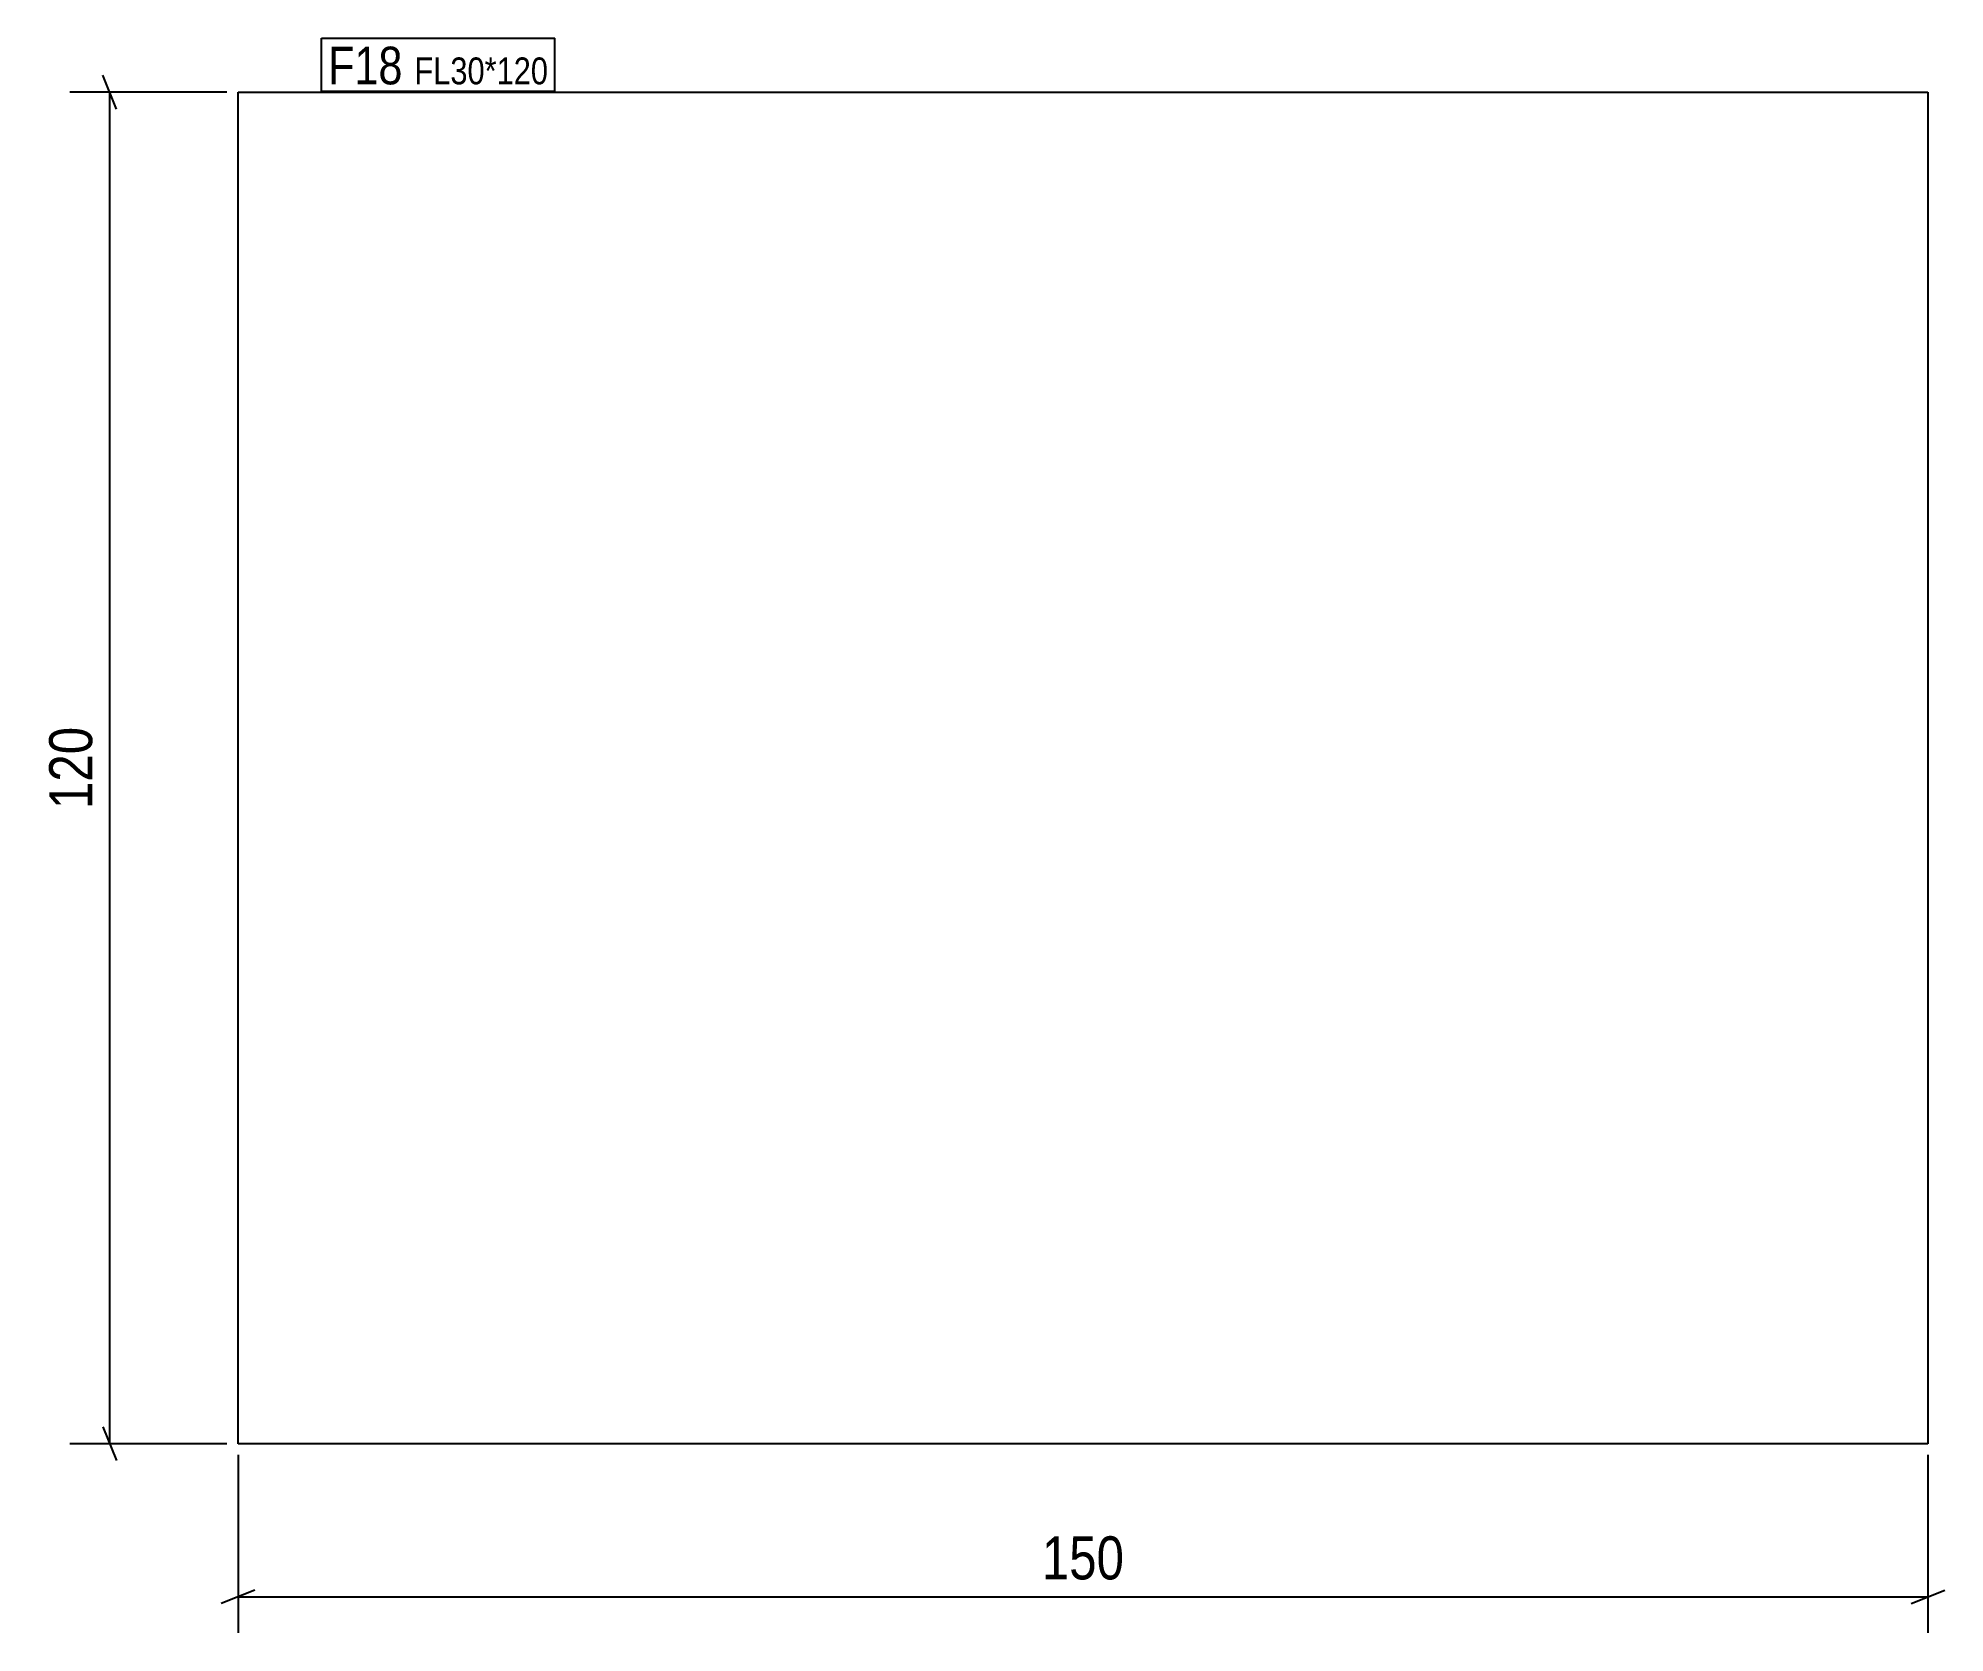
# Model space of a CAD drawing. Header units: millimetres. Extents: x 2 to 171, y 3 to 145.
import ezdxf

# ---------------------------------------------------------------- set-up
doc = ezdxf.new("R2010")
doc.units = ezdxf.units.MM
for name, color, linetype in [('MÅLSÆTNING', 7, 'Continuous'), ('STÅL', 7, 'Continuous'), ('TEKST', 7, 'Continuous')]:
    doc.layers.add(name, color=color, linetype=linetype)
doc.styles.add('Arial Narrow', font='ARIALN.TTF', dxfattribs={"height": 0.2})

msp = doc.modelspace()

# ---------------------------------------------------------------- linework, layer by layer
at = {"layer": 'MÅLSÆTNING', "color": 7, "linetype": 'Continuous'}
for p, q in [((9.15, 138.3), (7.95, 141.3)), ((18.94, 139.8), (5, 139.8)), ((8.55, 19.8), (8.55, 139.8)), ((7.95, 21.3), (9.15, 18.3)), ((18.94, 19.8), (5, 19.8)), ((19.94, 18.8), (19.94, 3)), ((169.94, 18.8), (169.94, 3)), ((21.44, 6.8), (18.44, 5.6)), ((168.44, 5.6), (171.44, 6.8)), ((19.94, 6.2), (169.94, 6.2))]:
    msp.add_line(p, q, dxfattribs=at)
at = {"layer": 'STÅL', "color": 2, "linetype": 'Continuous'}
for p, q in [((19.94, 19.8), (19.94, 139.8)), ((19.94, 139.8), (169.94, 139.8)), ((169.94, 139.8), (169.94, 19.8)), ((169.94, 19.8), (19.94, 19.8))]:
    msp.add_line(p, q, dxfattribs=at)

# ---------------------------------------------------------------- next in the draw order: wipeouts: each hides what was drawn before it
at = {"color": 0}
for points, layer in [([(7.8, 84.26), (2.2, 84.26), (2.2, 75.35), (7.8, 75.35)], 'MÅLSÆTNING'), ([(99.39, 6.95), (99.39, 12.55), (90.48, 12.55), (90.48, 6.95)], 'MÅLSÆTNING'), ([(34.55, 140.5), (34.55, 144), (27.94, 144), (27.94, 140.5)], 'TEKST'), ([(47.47, 140.5), (47.47, 143), (35.6, 143), (35.6, 140.5)], 'TEKST')]:
    msp.add_wipeout(points, dxfattribs=at).dxf.layer = layer

# ---------------------------------------------------------------- next in the draw order: texts
at = {"layer": 'MÅLSÆTNING', "color": 3, "style": 'Arial Narrow'}
msp.add_text('120', height=3.818, rotation=90.0002, dxfattribs=at).set_placement((7, 76.15))
msp.add_text('150', height=3.818, dxfattribs=at).set_placement((91.28, 7.75))

# ---------------------------------------------------------------- next in the draw order: wipeouts: each hides what was drawn before it
at = {"color": 0}
for points in [[(34.55, 140.5), (34.55, 144), (27.94, 144), (27.94, 140.5)], [(47.47, 140.5), (47.47, 143), (35.6, 143), (35.6, 140.5)]]:
    msp.add_wipeout(points, dxfattribs=at).dxf.layer = 'TEKST'

# ---------------------------------------------------------------- next in the draw order: linework, layer by layer
at = {"layer": 'TEKST', "color": 7, "linetype": 'Continuous'}
for p, q in [((27.34, 144.6), (48.07, 144.6)), ((27.34, 139.9), (27.34, 144.6)), ((48.07, 139.9), (48.07, 144.6)), ((27.34, 139.9), (48.07, 139.9))]:
    msp.add_line(p, q, dxfattribs=at)

# ---------------------------------------------------------------- next in the draw order: texts
at = {"layer": 'TEKST', "color": 3, "style": 'Arial Narrow'}
for s, height, p in [('F18', 3.34, (27.94, 140.5)), ('FL30*120', 2.386, (35.6, 140.5))]:
    msp.add_text(s, height=height, dxfattribs=at).set_placement(p)

doc.saveas('drawing.dxf')
